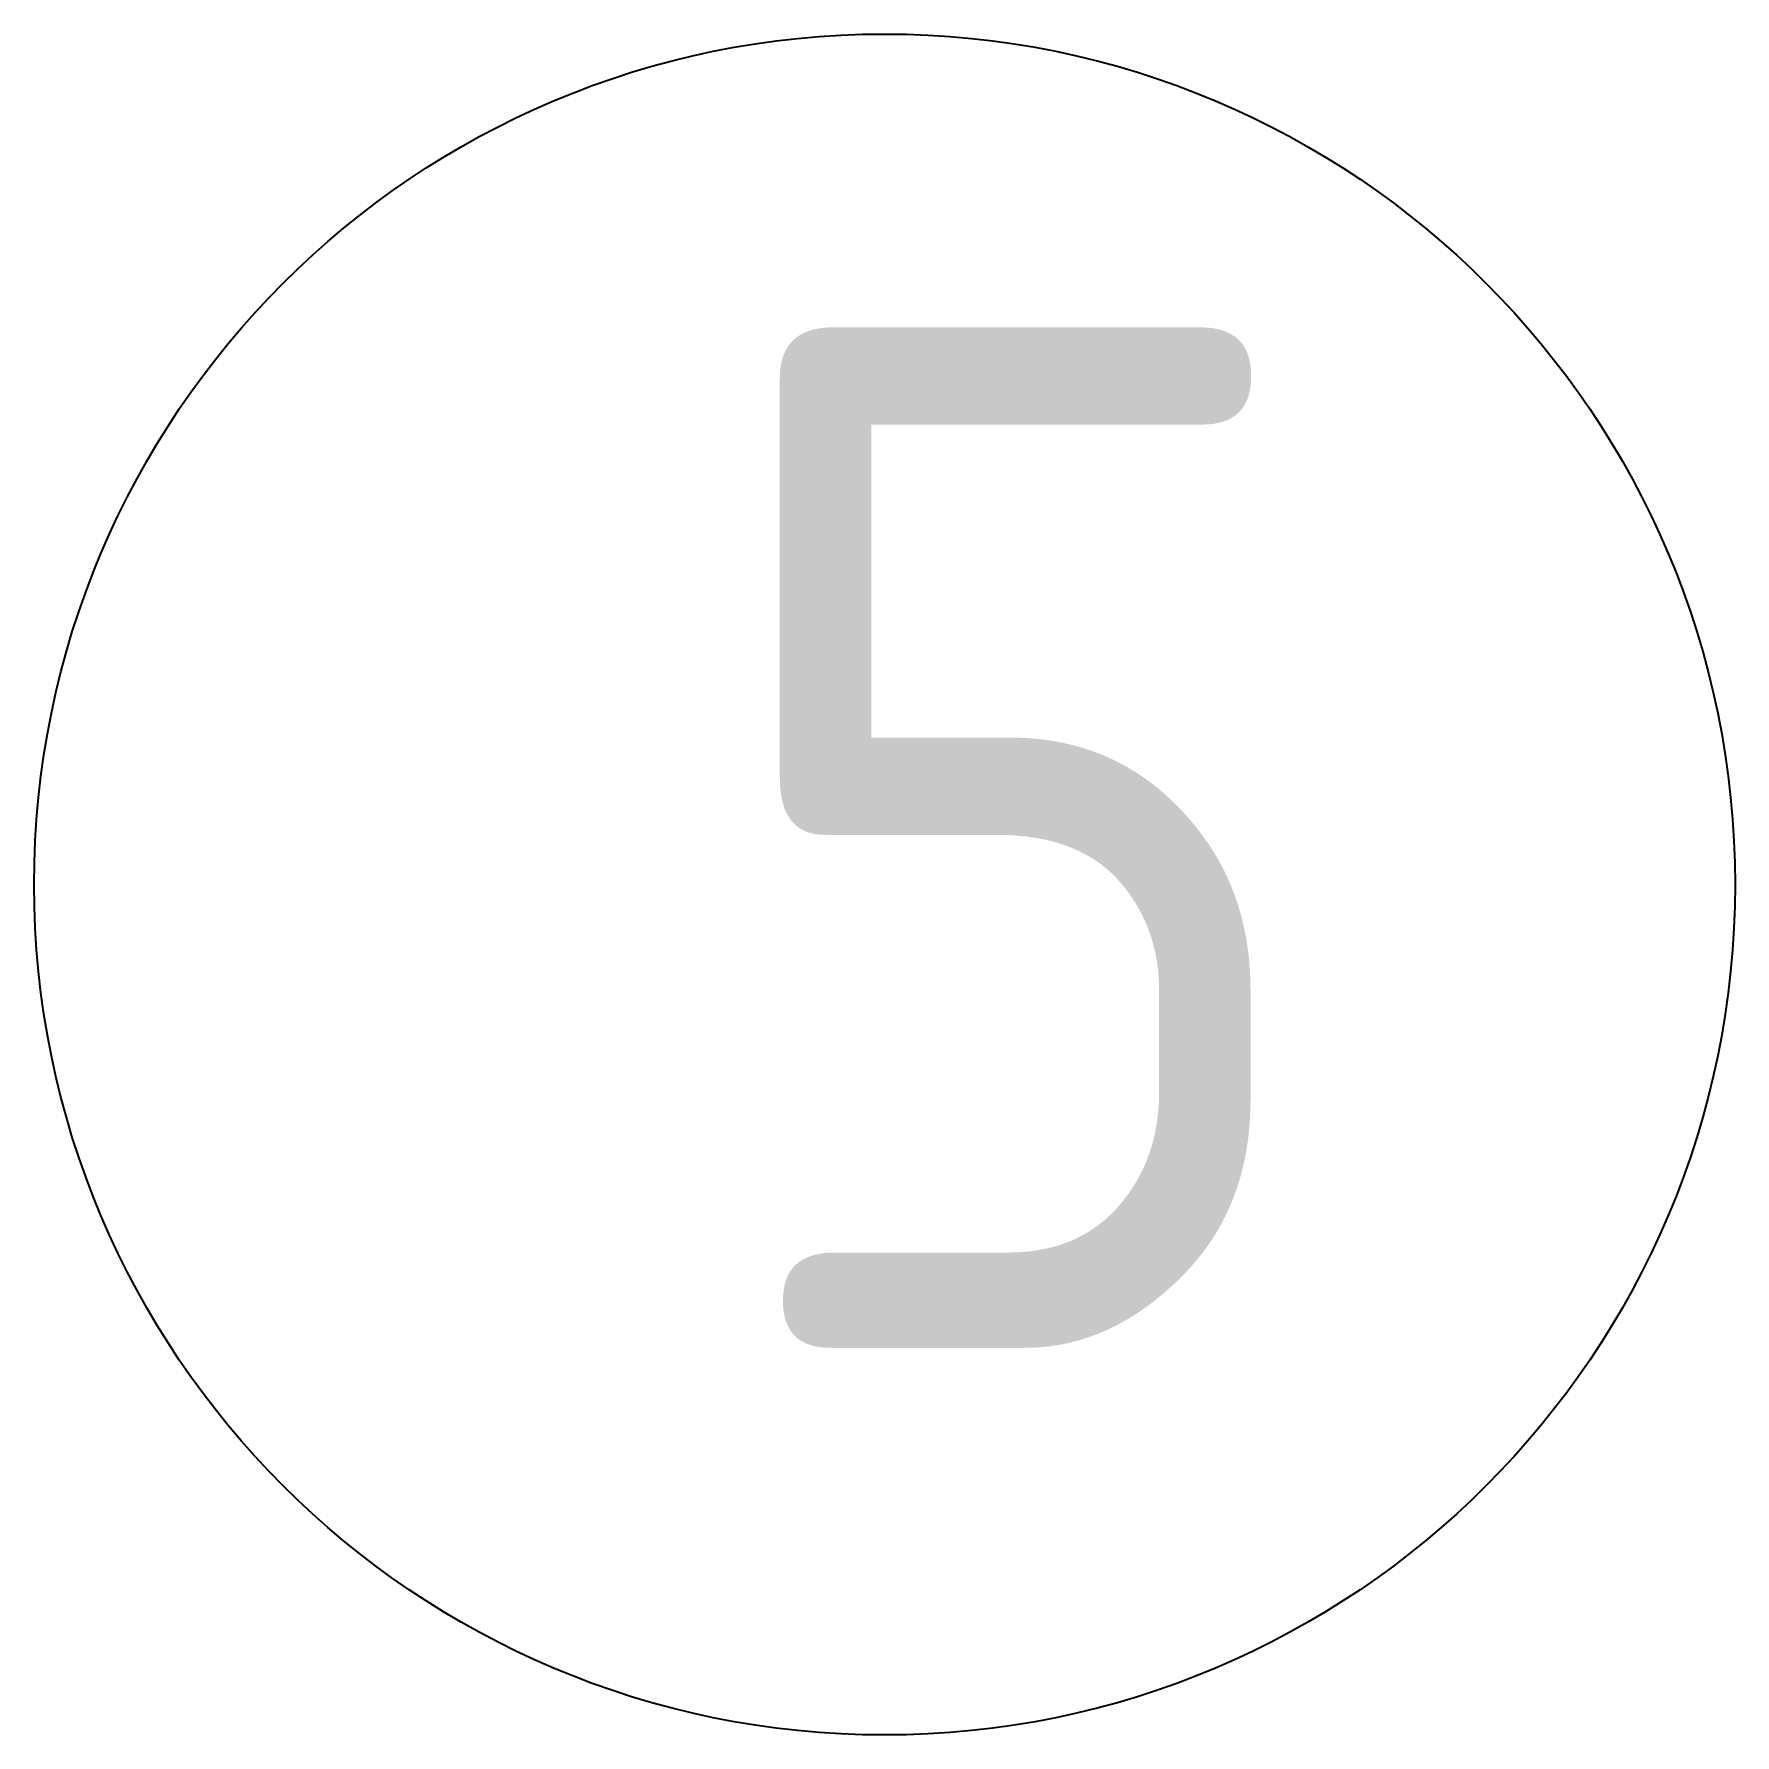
# Model space of a CAD drawing. Extents: x -501 to 499, y -496 to 504.
import ezdxf

# ---------------------------------------------------------------- set-up
doc = ezdxf.new("R2010")
doc.units = 0
doc.header["$LTSCALE"] = 1000
doc.header["$MEASUREMENT"] = 0
doc.styles.add('国标', font='gbenor.shx', dxfattribs={"bigfont": 'gbcbig.shx'})

msp = doc.modelspace()

# ---------------------------------------------------------------- linework, layer by layer
at = {"color": 4}
msp.add_circle((-1.3, 3.7), 500, dxfattribs=at)

# ---------------------------------------------------------------- texts
at = {"insert": (-110.4, 331.3), "char_height": 600, "attachment_point": 1, "style": '国标'}
msp.add_mtext_dynamic_manual_height_columns('5', width=300, gutter_width=17.5, heights=[0], dxfattribs=at)

doc.saveas('drawing.dxf')
